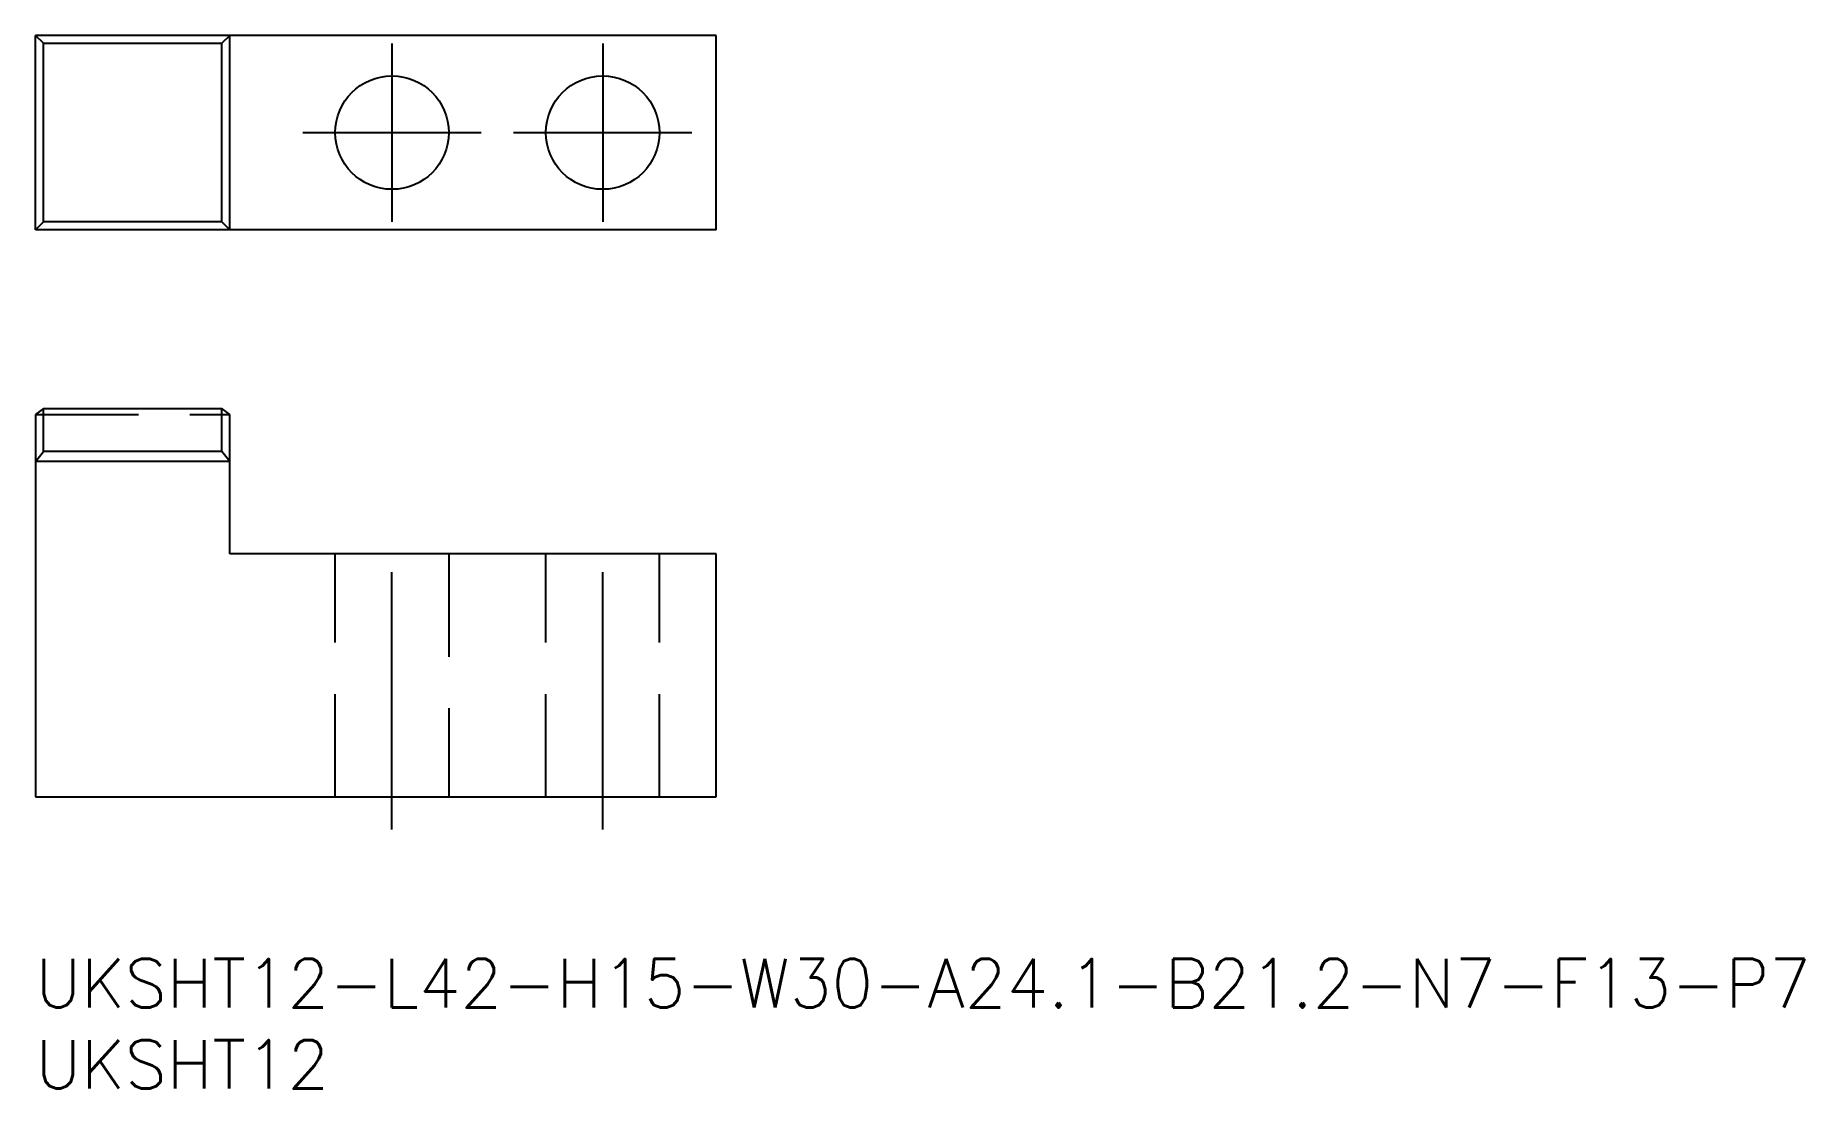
# Model space of a CAD drawing. Extents: x 0 to 109, y -8 to 57.
import ezdxf

# ---------------------------------------------------------------- set-up
doc = ezdxf.new("R2010")
doc.units = 0
doc.header["$LTSCALE"] = 0.5
doc.linetypes.add('CENTER', pattern=[50.8, 31.75, -6.35, 6.35, -6.35])
doc.linetypes.add('DASHED', pattern=[19.05, 12.7, -6.35])
doc.layers.get('0').update_dxf_attribs({"linetype": 'CONTINUOUS'})
for name, color, linetype in [('MSM_CENTER', 1, 'CENTER'), ('MSM_CONTINUOUS', 7, 'CONTINUOUS'), ('MSM_DASHED', 4, 'DASHED'), ('MSM_PART_NUMBER', 7, 'CONTINUOUS')]:
    doc.layers.add(name, color=color, linetype=linetype)
doc.styles.get("Standard").update_dxf_attribs({"font": 'txt.shx', "height": 3, "bigfont": 'bigfont.shx'})

# ---------------------------------------------------------------- blocks, each defined once
blk = doc.blocks.new('*U1')
at = {"layer": 'MSM_PART_NUMBER'}
blk.add_text('UKSHT12-L42-H15-W30-A24.1-B21.2-N7-F13-P7', height=3, dxfattribs=at).set_placement((0, -3))
blk = doc.blocks.new('*U2')
at = {"layer": 'MSM_PART_NUMBER'}
blk.add_text('UKSHT12', height=3, dxfattribs=at).set_placement((0, -8))

msp = doc.modelspace()

# ---------------------------------------------------------------- linework, layer by layer
at = {"layer": 'MSM_CENTER'}
for p, q in [((22, 56.5), (22, 45.5)), ((35, 56.5), (35, 45.5)), ((16.5, 51), (27.5, 51)), ((29.5, 51), (40.5, 51)), ((22, 8), (22, 27)), ((35, 8), (35, 27))]:
    msp.add_line(p, q, dxfattribs=at)
at = {"layer": 'MSM_CONTINUOUS'}
for p, q in [((42, 57), (0, 57)), ((0, 45), (0, 57)), ((0.5, 56.51), (0.01, 57)), ((11.99, 57), (11.5, 56.51)), ((12, 45), (12, 57)), ((42, 45), (42, 57)), ((0.5, 56.51), (11.5, 56.51)), ((0.5, 45.49), (0.5, 56.51)), ((11.5, 45.49), (11.5, 56.51)), ((42, 45), (0, 45)), ((0.01, 45), (0.5, 45.49)), ((11.5, 45.49), (0.5, 45.49)), ((11.99, 45), (11.5, 45.49)), ((0.5, 33.98), (0.01, 33.6)), ((0.5, 33.98), (11.5, 33.98)), ((0.5, 31.32), (0.5, 33.98)), ((11.99, 33.6), (11.5, 33.98)), ((11.5, 31.32), (11.5, 33.98)), ((0.01, 33.6), (0, 33.59)), ((0, 33.59), (0, 10)), ((12, 33.59), (11.99, 33.6)), ((12, 25), (12, 33.59)), ((0.01, 30.7), (0, 30.69)), ((0.01, 30.7), (0.5, 31.32)), ((11.99, 30.7), (0.01, 30.7)), ((11.5, 31.32), (0.5, 31.32)), ((11.99, 30.7), (11.5, 31.32)), ((12, 30.69), (11.99, 30.7)), ((42, 25), (12, 25)), ((42, 10), (42, 25)), ((0, 10), (42, 10))]:
    msp.add_line(p, q, dxfattribs=at)
for centre in [(22, 51), (35, 51)]:
    msp.add_circle(centre, 3.5, dxfattribs=at)
at = {"layer": 'MSM_DASHED'}
for p, q in [((0.01, 33.6), (11.99, 33.6)), ((18.5, 10), (18.5, 25)), ((25.5, 25), (25.5, 10)), ((31.5, 10), (31.5, 25)), ((38.5, 10), (38.5, 25))]:
    msp.add_line(p, q, dxfattribs=at)

# ---------------------------------------------------------------- block references
for name in ['*U1', '*U2']:
    msp.add_blockref(name, (0, 0))

doc.saveas('drawing.dxf')
